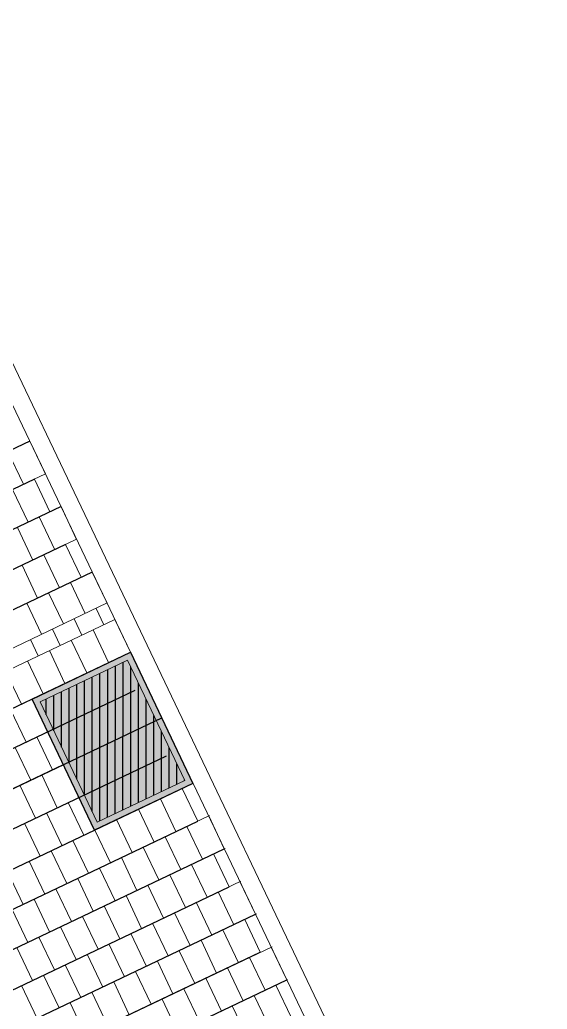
# Model space of a CAD drawing. Header units: metres. Extents: x 679599 to 680028, y 2748524 to 2748840.
# Drawn here: x 680018.97 to 680027.69, y 2748703.33 to 2748719.68 of the extents above; entities that cross this region are included whole.
import ezdxf

# ---------------------------------------------------------------- set-up
doc = ezdxf.new("R2010")
doc.units = ezdxf.units.M
doc.header["$LTSCALE"] = 5
doc.layers.add('00-AUX', color=2, linetype='Continuous', plot=False)
doc.layers.add('00-AUX Tree Pit', color=2, linetype='Continuous', plot=False)
doc.layers.add('02-L-B-Curb', color=11, linetype='Continuous', lineweight=5, plot=False)
doc.layers.add('02-L-Joints-Paviment_07_Precast Concrete Blocks 60X40', color=7, linetype='Continuous', lineweight=5, true_color=0x999999)
doc.layers.add('03-TR-Pavement_07_Precast Concrete Blocks 60X40', color=7, linetype='Continuous', lineweight=5, true_color=0x999999)
doc.layers.add('03-TR-Tree Pit_Green', color=46, linetype='Continuous')
doc.layers.add('03-TR-Tree Pit_White', color=7, linetype='Continuous', true_color=0xfcfcfc)
doc.layers.add('04-BK-Tree Pit', color=6, linetype='Continuous', lineweight=5)

# ---------------------------------------------------------------- blocks, each defined once
blk = doc.blocks.new('ALCORQUE RECTANGULAR')
at = {"layer": '03-TR-Tree Pit_Green', "ltscale": 0.3}
h = blk.add_hatch(dxfattribs=at)
h.set_pattern_fill('ANSI31', color=256, scale=0.04, angle=-45)
h.set_pattern_definition([(360, (-2068898.16958, 3428624.0145), (3e-17, 0.127), [])])
h.paths.add_polyline_path([(679903.391, 2748647.421), (679902.702, 2748648.869), (679904.689, 2748649.814), (679905.377, 2748648.367)])
at = {"layer": '03-TR-Tree Pit_White'}
h = blk.add_hatch(color=256, dxfattribs=at)
h.dxf.hatch_style = 1
h.paths.add_polyline_path([(679903.344, 2748647.288), (679902.569, 2748648.916), (679904.736, 2748649.947), (679905.511, 2748648.319)])
at = {"layer": '02-L-B-Curb'}
blk.add_lwpolyline([(679903.344, 2748647.288), (679902.569, 2748648.916), (679904.736, 2748649.947), (679905.511, 2748648.319)], close=True, dxfattribs=at)
at = {"layer": '02-L-B-Curb', "color": 6}
blk.add_lwpolyline([(679903.391, 2748647.421), (679902.702, 2748648.868), (679904.689, 2748649.814), (679905.378, 2748648.366)], close=True, dxfattribs=at)

msp = doc.modelspace()

# ---------------------------------------------------------------- linework, layer by layer
at = {"layer": '00-AUX'}
for points in [[(680019.134, 2748712.72), (680006.149, 2748706.541)], [(680019.211, 2748712.092), (680006.339, 2748705.967)], [(680019.651, 2748711.637), (680006.529, 2748705.393)], [(680019.728, 2748711.009), (680007.087, 2748704.994)], [(680020.168, 2748710.554), (680006.908, 2748704.244)], [(679977.097, 2748688.433), (680020.801, 2748709.23)], [(679976.14, 2748687.314), (680020.879, 2748708.603)], [(679976.408, 2748686.778), (680021.318, 2748708.147)], [(679976.657, 2748686.231), (680021.396, 2748707.52)], [(679976.924, 2748685.694), (680021.835, 2748707.065)], [(679977.174, 2748685.148), (680021.913, 2748706.437)], [(679977.439, 2748684.61), (680022.352, 2748705.982)], [(679977.691, 2748684.066), (680022.43, 2748705.354)], [(679977.955, 2748683.527), (680022.869, 2748704.899)], [(679978.209, 2748682.983), (680022.947, 2748704.271)], [(679978.471, 2748682.442), (680023.386, 2748703.816)]]:
    msp.add_lwpolyline(points, dxfattribs=at)
at = {"layer": '00-AUX Tree Pit'}
msp.add_lwpolyline([(680021.832, 2748707.063), (680020.204, 2748706.289), (680019.172, 2748708.456), (680020.801, 2748709.231)], close=True, dxfattribs=at)
at = {"layer": '02-L-B-Curb'}
for points in [[(680027.692, 2748695.495), (679959.257, 2748838.798)], [(679959.147, 2748838.332), (680027.421, 2748695.366)]]:
    msp.add_lwpolyline(points, dxfattribs=at)
at = {"layer": '02-L-Joints-Paviment_07_Precast Concrete Blocks 60X40'}
for p, q in [((680020.412, 2748710.042), (680020.168, 2748710.554)), ((680020.051, 2748709.87), (680019.807, 2748710.382)), ((680019.69, 2748709.698), (680019.446, 2748710.21)), ((680019.329, 2748709.526), (680019.085, 2748710.039)), ((680020.23, 2748709.955), (680020.359, 2748709.684)), ((680019.869, 2748709.783), (680019.998, 2748709.513)), ((680019.508, 2748709.612), (680019.637, 2748709.341)), ((680019.147, 2748709.44), (680019.275, 2748709.169))]:
    msp.add_line(p, q, dxfattribs=at)
for points in [[(680019.392, 2748712.178), (680019.134, 2748712.72)], [(680019.031, 2748712.006), (680018.773, 2748712.548)], [(680019.211, 2748712.092), (680019.469, 2748711.55)], [(680018.85, 2748711.92), (680019.108, 2748711.379)], [(680019.909, 2748711.095), (680019.651, 2748711.637)], [(680019.548, 2748710.923), (680019.29, 2748711.465)], [(680019.187, 2748710.752), (680018.929, 2748711.293)], [(680019.728, 2748711.009), (680019.986, 2748710.468)], [(680019.367, 2748710.838), (680019.625, 2748710.296)], [(680019.006, 2748710.666), (680019.264, 2748710.124)], [(680020.801, 2748709.23), (680020.543, 2748709.772)], [(680020.439, 2748709.058), (680020.182, 2748709.6)], [(680020.078, 2748708.887), (680019.82, 2748709.428)], [(680019.717, 2748708.715), (680019.459, 2748709.257)], [(680019.356, 2748708.543), (680019.098, 2748709.085)], [(680018.995, 2748708.371), (680018.737, 2748708.913)], [(680019.073, 2748707.743), (680018.815, 2748708.285)], [(680019.512, 2748707.288), (680019.254, 2748707.83)], [(680019.151, 2748707.116), (680018.893, 2748707.658)], [(680019.59, 2748706.66), (680019.332, 2748707.202)], [(680019.229, 2748706.489), (680018.971, 2748707.031)], [(680021.913, 2748706.437), (680021.655, 2748706.979)], [(680020.029, 2748706.205), (680019.771, 2748706.747)], [(680021.552, 2748706.265), (680021.294, 2748706.807)], [(680019.668, 2748706.033), (680019.41, 2748706.575)], [(680021.191, 2748706.093), (680020.933, 2748706.635)], [(680022.352, 2748705.982), (680022.094, 2748706.524)], [(680019.306, 2748705.861), (680019.049, 2748706.403)], [(680020.829, 2748705.921), (680020.571, 2748706.463)], [(680020.468, 2748705.749), (680020.21, 2748706.291)], [(680021.991, 2748705.81), (680021.733, 2748706.352)], [(680020.107, 2748705.578), (680019.849, 2748706.12)], [(680021.63, 2748705.638), (680021.372, 2748706.18)], [(680019.746, 2748705.406), (680019.488, 2748705.948)], [(680021.268, 2748705.466), (680021.011, 2748706.008)], [(680022.43, 2748705.354), (680022.172, 2748705.896)], [(680019.385, 2748705.234), (680019.127, 2748705.776)], [(680020.907, 2748705.294), (680020.649, 2748705.836)], [(680022.069, 2748705.182), (680021.811, 2748705.724)], [(680019.023, 2748705.062), (680018.766, 2748705.604)], [(680020.546, 2748705.122), (680020.288, 2748705.664)], [(680021.708, 2748705.01), (680021.45, 2748705.552)], [(680020.185, 2748704.95), (680019.927, 2748705.492)], [(680021.346, 2748704.838), (680021.089, 2748705.38)], [(680022.869, 2748704.899), (680022.611, 2748705.441)], [(680019.824, 2748704.779), (680019.566, 2748705.321)], [(680022.508, 2748704.727), (680022.25, 2748705.269)], [(680019.462, 2748704.607), (680019.205, 2748705.149)], [(680020.985, 2748704.667), (680020.727, 2748705.209)], [(680022.147, 2748704.555), (680021.889, 2748705.097)], [(680019.101, 2748704.435), (680018.843, 2748704.977)], [(680020.624, 2748704.495), (680020.366, 2748705.037)], [(680021.786, 2748704.383), (680021.528, 2748704.925)], [(680020.263, 2748704.323), (680020.005, 2748704.865)], [(680021.424, 2748704.211), (680021.166, 2748704.753)], [(680022.947, 2748704.271), (680022.689, 2748704.813)], [(680019.902, 2748704.151), (680019.644, 2748704.693)], [(680021.063, 2748704.039), (680020.805, 2748704.581)], [(680022.586, 2748704.099), (680022.328, 2748704.641)], [(680019.541, 2748703.979), (680019.283, 2748704.521)], [(680020.702, 2748703.868), (680020.444, 2748704.41)], [(680022.225, 2748703.928), (680021.967, 2748704.469)], [(680019.179, 2748703.807), (680018.921, 2748704.349)], [(680020.341, 2748703.696), (680020.083, 2748704.238)], [(680021.864, 2748703.756), (680021.606, 2748704.298)], [(680023.386, 2748703.816), (680023.128, 2748704.358)], [(680019.98, 2748703.524), (680019.722, 2748704.066)], [(680021.502, 2748703.584), (680021.245, 2748704.126)], [(680023.025, 2748703.644), (680022.767, 2748704.186)], [(680021.141, 2748703.412), (680020.883, 2748703.954)], [(680022.664, 2748703.472), (680022.406, 2748704.014)], [(680019.618, 2748703.352), (680019.36, 2748703.894)], [(680020.78, 2748703.24), (680020.522, 2748703.782)], [(680022.303, 2748703.3), (680022.045, 2748703.842)], [(680019.257, 2748703.18), (680018.999, 2748703.722)], [(680020.419, 2748703.068), (680020.161, 2748703.61)], [(680021.941, 2748703.128), (680021.684, 2748703.67)], [(680023.464, 2748703.188), (680023.206, 2748703.73)], [(680020.058, 2748702.896), (680019.8, 2748703.438)], [(680021.58, 2748702.957), (680021.322, 2748703.498)], [(680023.103, 2748703.017), (680022.845, 2748703.558)], [(680022.742, 2748702.845), (680022.484, 2748703.387)]]:
    msp.add_lwpolyline(points, dxfattribs=at)
at = {"layer": '03-TR-Pavement_07_Precast Concrete Blocks 60X40'}
for p, q in [((680006.151, 2748706.542), (680019.134, 2748712.72)), ((680006.341, 2748705.968), (680019.393, 2748712.179)), ((680006.531, 2748705.393), (680019.651, 2748711.637)), ((680006.72, 2748704.819), (680019.91, 2748711.096)), ((680006.91, 2748704.245), (680020.168, 2748710.554)), ((680007.089, 2748703.702), (680020.417, 2748710.044))]:
    msp.add_line(p, q, dxfattribs=at)
for points in [[(680020.543, 2748709.772), (679976.839, 2748688.975)], [(680020.801, 2748709.23), (679963.793, 2748682.102)], [(680019.43, 2748707.913), (680010.775, 2748703.795)], [(680019.688, 2748707.372), (680011.033, 2748703.253)], [(680021.835, 2748707.064), (679976.924, 2748685.693)], [(680019.946, 2748706.83), (680011.291, 2748702.711)], [(680022.109, 2748706.531), (679937.293, 2748666.17)], [(680022.367, 2748705.989), (679997.069, 2748693.95)], [(680022.625, 2748705.447), (679997.327, 2748693.408)], [(680022.883, 2748704.905), (679938.247, 2748664.63)], [(680023.141, 2748704.363), (679938.565, 2748664.117)], [(680023.398, 2748703.822), (679835.554, 2748614.433)]]:
    msp.add_lwpolyline(points, dxfattribs=at)

# ---------------------------------------------------------------- block references
at = {"layer": '04-BK-Tree Pit', "rotation": 90}
msp.add_blockref('ALCORQUE RECTANGULAR', (3428669.119, 2068803.72), dxfattribs=at)

doc.saveas('drawing.dxf')
